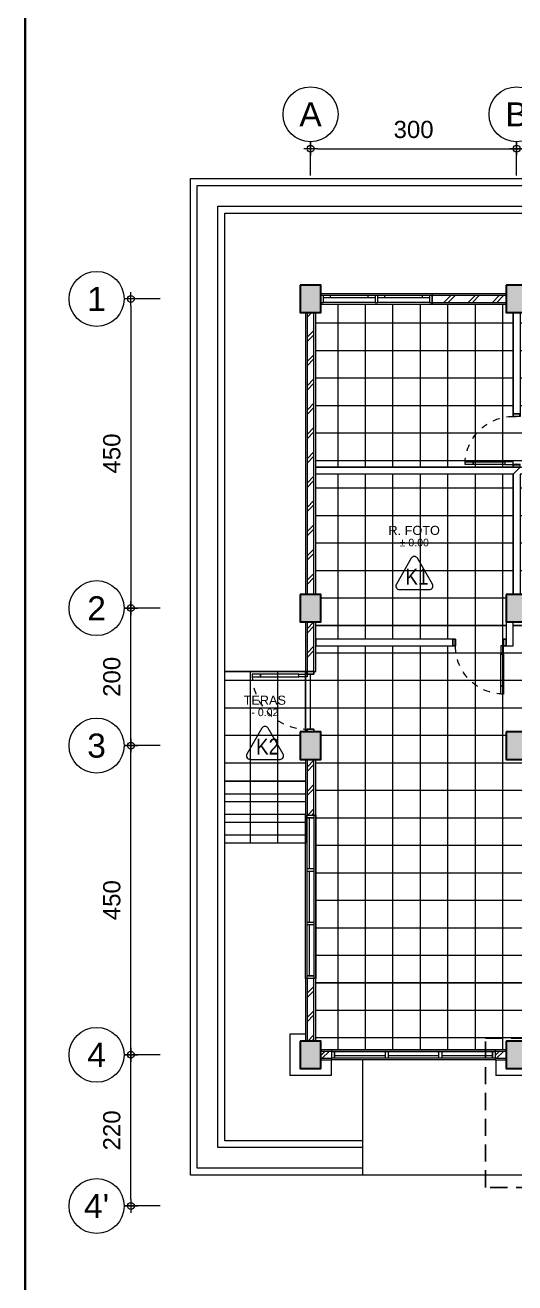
# Model space of a CAD drawing. Header units: millimetres. Extents: x -11 to 1625, y -267 to 180.
# Drawn here: x 996.21 to 1003.34, y 128.69 to 146.99 of the extents above; entities that cross this region are included whole.
import ezdxf
from ezdxf.enums import TextEntityAlignment as Align

# ---------------------------------------------------------------- set-up
doc = ezdxf.new("R2010")
doc.units = ezdxf.units.MM
doc.linetypes.add('DASHED2', pattern=[0.375, 0.25, -0.125])
doc.linetypes.add('HIDDEN', pattern=[0.375, 0.25, -0.125])
for name, color, linetype, lineweight in [('ars', 11, 'Continuous', 5), ('dinding', 5, 'Continuous', 15), ('GRS KOP', 1, 'Continuous', 35), ('keramik', 73, 'Continuous', 5), ('KOLOM', 1, 'Continuous', 30), ('kop', 7, 'Continuous', 20), ('kus', 63, 'Continuous', 15), ('lan', 7, 'Continuous', 15), ('not', 7, 'Continuous', 20), ('PARTISI', 190, 'Continuous', 9), ('sol kol', 8, 'Continuous', 0), ('TEXT KETERANGAN', 7, 'Continuous', 9), ('u', 6, 'Continuous', 20)]:
    doc.layers.add(name, color=color, linetype=linetype, lineweight=lineweight)
doc.styles.add('BARU', font='complex.shx')
doc.styles.add('ISO', font='arial.ttf', dxfattribs={"width": 0.85})
doc.styles.add('S', font='SIMPLEX', dxfattribs={"width": 1.1})
doc.styles.get("Standard").update_dxf_attribs({"font": 'ARIALUNI.TTF'})
doc.dimstyles.new('SK100', dxfattribs={"dimtxt": 0.25, "dimasz": 0.1, "dimexe": 0.1, "dimexo": 0, "dimgap": 0.15, "dimtad": 1, "dimdec": 0, "dimlfac": 100, "dimzin": 12, "dimdsep": 46, "dimtxsty": 'Standard', "dimblk": 'BULAT', "dimcen": 0.1, "dimclrd": 256, "dimclre": 256, "dimclrt": 256, "dimadec": 0, "dimazin": 3, "dimtfac": 1, "dimtdec": 0, "dimtofl": 0, "dimtmove": 0, "dimatfit": 3, "dimldrblk": 'BULAT', "dimfxl": 0, "dimtolj": 1, "dimtzin": 0, "dimlwd": -1, "dimlwe": -1, "dimarcsym": 0})
pattern_1 = [(45, (0.5, 3e-14), (-0.1767767, 0.1767767), []), (45, (0.5625, 3e-14), (-0.1767767, 0.1767767), [])]

# ---------------------------------------------------------------- blocks, each defined once
blk = doc.blocks.new('kop')
at = {"layer": 'GRS KOP'}
blk.add_lwpolyline([(1, 54), (83, 54), (83, 1), (1, 1)], close=True, dxfattribs=at)
at = {"layer": 'kop', "style": 'BARU', "flags": 4}
for p, height in [((73.8, 5.4), 0.35), ((80.303, 5.382), 0.25), ((73.8, 4.9), 0.35), ((80.303, 4.882), 0.25), ((73.8, 4.4), 0.35), ((80.303, 4.382), 0.25)]:
    blk.add_attdef('-', p, '', height=height, dxfattribs=at)
at = {"layer": 'kop', "flags": 4}
for tag, p in [('AR-00', (78.057, 2.648)), ('00', (81.238, 2.647))]:
    blk.add_attdef(tag, text='', height=0.35, dxfattribs=at).set_placement(p, align=Align.MIDDLE)
blk = doc.blocks.new('BULAT')
for p, q in [((-1, 0), (1, 0)), ((0, -1), (0, 1))]:
    blk.add_line(p, q)
blk.add_circle((0, 0), 0.5)
blk = doc.blocks.new('*D1102')
at = {"layer": 'Defpoints', "color": 0, "ltscale": 0.15}
for p in [(1003.37, 145.197), (1000.37, 144.808), (1003.37, 144.808)]:
    blk.add_point(p, dxfattribs=at)
at = {"layer": 'u', "ltscale": 0.15}
for p, q in [((1000.37, 144.808), (1000.37, 145.297)), ((1000.47, 145.197), (1003.27, 145.197)), ((1003.37, 144.808), (1003.37, 145.297))]:
    blk.add_line(p, q, dxfattribs=at)
at = {"layer": 'u', "ltscale": 0.15, "xscale": 0.1, "yscale": 0.1, "zscale": 0.1, "rotation": 180}
blk.add_blockref('BULAT', (1000.37, 145.197), dxfattribs=at)
at = {"layer": 'u', "ltscale": 0.15, "xscale": 0.1, "yscale": 0.1, "zscale": 0.1}
blk.add_blockref('BULAT', (1003.37, 145.197), dxfattribs=at)
at = {"layer": 'u', "ltscale": 0.15, "insert": (1001.87, 145.475), "char_height": 0.25, "attachment_point": 5}
blk.add_mtext('\\A1;300', dxfattribs=at)
blk = doc.blocks.new('*D1103')
at = {"layer": 'Defpoints', "color": 0, "ltscale": 0.15}
for p in [(997.754, 136.511), (998.179, 136.511), (998.179, 132.011)]:
    blk.add_point(p, dxfattribs=at)
at = {"layer": 'u', "ltscale": 0.15}
for p, q in [((998.179, 136.511), (997.654, 136.511)), ((997.754, 132.111), (997.754, 136.411)), ((998.179, 132.011), (997.654, 132.011))]:
    blk.add_line(p, q, dxfattribs=at)
at = {"layer": 'u', "ltscale": 0.15, "xscale": 0.1, "yscale": 0.1, "zscale": 0.1}
for p, rotation in [((997.754, 136.511), 90), ((997.754, 132.011), 270)]:
    blk.add_blockref('BULAT', p, dxfattribs=dict(at, rotation=rotation))
at = {"layer": 'u', "ltscale": 0.15, "insert": (997.477, 134.261), "char_height": 0.25, "attachment_point": 5, "rotation": 90}
blk.add_mtext('\\A1;450', dxfattribs=at)
blk = doc.blocks.new('*D1104')
at = {"layer": 'Defpoints', "color": 0, "ltscale": 0.15}
for p in [(997.754, 132.011), (998.179, 132.011), (998.179, 129.811)]:
    blk.add_point(p, dxfattribs=at)
at = {"layer": 'u', "ltscale": 0.15}
for p, q in [((998.179, 132.011), (997.654, 132.011)), ((997.754, 129.911), (997.754, 131.911)), ((998.179, 129.811), (997.654, 129.811))]:
    blk.add_line(p, q, dxfattribs=at)
at = {"layer": 'u', "ltscale": 0.15, "xscale": 0.1, "yscale": 0.1, "zscale": 0.1}
for p, rotation in [((997.754, 132.011), 90), ((997.754, 129.811), 270)]:
    blk.add_blockref('BULAT', p, dxfattribs=dict(at, rotation=rotation))
at = {"layer": 'u', "ltscale": 0.15, "insert": (997.477, 130.911), "char_height": 0.25, "attachment_point": 5, "rotation": 90}
blk.add_mtext('\\A1;220', dxfattribs=at)
blk = doc.blocks.new('*D1105')
at = {"layer": 'Defpoints', "color": 0, "ltscale": 0.15}
for p in [(997.754, 138.511), (998.179, 138.511), (998.179, 136.511)]:
    blk.add_point(p, dxfattribs=at)
at = {"layer": 'u', "ltscale": 0.15}
for p, q in [((998.179, 138.511), (997.654, 138.511)), ((997.754, 136.611), (997.754, 138.411)), ((998.179, 136.511), (997.654, 136.511))]:
    blk.add_line(p, q, dxfattribs=at)
at = {"layer": 'u', "ltscale": 0.15, "xscale": 0.1, "yscale": 0.1, "zscale": 0.1}
for p, rotation in [((997.754, 138.511), 90), ((997.754, 136.511), 270)]:
    blk.add_blockref('BULAT', p, dxfattribs=dict(at, rotation=rotation))
at = {"layer": 'u', "ltscale": 0.15, "insert": (997.477, 137.511), "char_height": 0.25, "attachment_point": 5, "rotation": 90}
blk.add_mtext('\\A1;200', dxfattribs=at)
blk = doc.blocks.new('*D1106')
at = {"layer": 'Defpoints', "color": 0, "ltscale": 0.15}
for p in [(998.179, 143.011), (997.754, 138.511), (998.179, 138.511)]:
    blk.add_point(p, dxfattribs=at)
at = {"layer": 'u', "ltscale": 0.15}
for p, q in [((998.179, 143.011), (997.654, 143.011)), ((997.754, 142.911), (997.754, 138.611)), ((998.179, 138.511), (997.654, 138.511))]:
    blk.add_line(p, q, dxfattribs=at)
at = {"layer": 'u', "ltscale": 0.15, "xscale": 0.1, "yscale": 0.1, "zscale": 0.1}
for p, rotation in [((997.754, 143.011), 90), ((997.754, 138.511), 270)]:
    blk.add_blockref('BULAT', p, dxfattribs=dict(at, rotation=rotation))
at = {"layer": 'u', "ltscale": 0.15, "insert": (997.477, 140.761), "char_height": 0.25, "attachment_point": 5, "rotation": 90}
blk.add_mtext('\\A1;450', dxfattribs=at)
blk = doc.blocks.new('NAV')
blk.add_circle((0, -0.4), 0.4)
at = {"style": 'S', "width": 0.75, "flags": 4}
blk.add_attdef('AV', text='', height=0.3, dxfattribs=at).set_placement((0, -0.4), align=Align.MIDDLE)
blk = doc.blocks.new('*D1107')
at = {"layer": 'Defpoints', "color": 0, "ltscale": 0.15}
for p in [(1006.37, 145.197), (1003.37, 144.808), (1006.37, 144.808)]:
    blk.add_point(p, dxfattribs=at)
at = {"layer": 'u', "ltscale": 0.15}
for p, q in [((1003.37, 144.808), (1003.37, 145.297)), ((1003.47, 145.197), (1006.27, 145.197)), ((1006.37, 144.808), (1006.37, 145.297))]:
    blk.add_line(p, q, dxfattribs=at)
at = {"layer": 'u', "ltscale": 0.15, "xscale": 0.1, "yscale": 0.1, "zscale": 0.1, "rotation": 180}
blk.add_blockref('BULAT', (1003.37, 145.197), dxfattribs=at)
at = {"layer": 'u', "ltscale": 0.15, "xscale": 0.1, "yscale": 0.1, "zscale": 0.1}
blk.add_blockref('BULAT', (1006.37, 145.197), dxfattribs=at)
at = {"layer": 'u', "ltscale": 0.15, "insert": (1004.87, 145.475), "char_height": 0.25, "attachment_point": 5}
blk.add_mtext('\\A1;300', dxfattribs=at)
blk = doc.blocks.new('K1')
at = {"layer": 'KOLOM'}
blk.add_lwpolyline([(0.2, 0.15), (-0.2, 0.15), (-0.2, -0.15), (0.2, -0.15), (0.2, 0.15)], dxfattribs=at)
blk = doc.blocks.new('P 80')
at = {"linetype": 'HIDDEN', "ltscale": 0.3}
blk.add_lwpolyline([(-0.84, 0.1, -0.414214), (-0.04, 0.9, -1.303225)], format="xyb", dxfattribs=at)
for points in [[(-0.04, 0.9), (-0.08, 0.9), (-0.08, 0.78), (-0.04, 0.78)], [(-0.04, 0.78), (-0.08, 0.78), (-0.08, 0.22), (-0.04, 0.22)], [(-0.04, 0.1), (-0.08, 0.1), (-0.08, 0.22), (-0.04, 0.22)], [(-0.835, 0.06), (-0.84, 0.06), (-0.84, 0.061), (-0.84, 0.1), (-0.88, 0.1), (-0.88, 0), (-0.84, 0), (-0.84, 0.056), (-0.835, 0.058)], [(-0.842, 0.002), (-0.878, 0.002), (-0.878, 0.098), (-0.842, 0.098)], [(-0.045, 0.06), (-0.04, 0.06), (-0.04, 0.061), (-0.04, 0.1), (0, 0.1), (0, 0), (-0.04, 0), (-0.04, 0.056), (-0.045, 0.058)], [(-0.038, 0.002), (-0.002, 0.002), (-0.002, 0.098), (-0.038, 0.098)]]:
    blk.add_lwpolyline(points, close=True)
blk = doc.blocks.new('P 70')
at = {"linetype": 'HIDDEN', "ltscale": 0.3}
blk.add_lwpolyline([(-0.74, 0.1, -0.414214), (-0.04, 0.8, -1.303225)], format="xyb", dxfattribs=at)
for points in [[(-0.04, 0.8), (-0.08, 0.8), (-0.08, 0.68), (-0.04, 0.68)], [(-0.04, 0.68), (-0.08, 0.68), (-0.08, 0.22), (-0.04, 0.22)], [(-0.04, 0.1), (-0.08, 0.1), (-0.08, 0.22), (-0.04, 0.22)], [(-0.735, 0.06), (-0.74, 0.06), (-0.74, 0.061), (-0.74, 0.1), (-0.78, 0.1), (-0.78, 0), (-0.74, 0), (-0.74, 0.056), (-0.735, 0.058)], [(-0.742, 0.002), (-0.778, 0.002), (-0.778, 0.098), (-0.742, 0.098)], [(-0.045, 0.06), (-0.04, 0.06), (-0.04, 0.061), (-0.04, 0.1), (0, 0.1), (0, 0), (-0.04, 0), (-0.04, 0.056), (-0.045, 0.058)], [(-0.038, 0.002), (-0.002, 0.002), (-0.002, 0.098), (-0.038, 0.098)]]:
    blk.add_lwpolyline(points, close=True)
blk = doc.blocks.new('D1')
at = {"layer": 'ars'}
h = blk.add_hatch(dxfattribs=at)
h.set_pattern_fill('TEMBOK', color=256, scale=0.25)
h.set_pattern_definition([(45, (1.63, 5e-13), (-0.1767767, 0.1767767), []), (45, (1.6925, 5e-13), (-0.1767767, 0.1767767), [])])
h.paths.add_polyline_path([(-9.23, 14.3), (-8.15, 14.3), (-8.15, 14.2), (-9.23, 14.2)])
h = blk.add_hatch(dxfattribs=at)
h.set_pattern_fill('TEMBOK', color=256, scale=0.25)
h.set_pattern_definition(pattern_1)
h.paths.add_polyline_path([(-10.95, 9.95), (-10.95, 14.05), (-11.05, 14.05), (-11.05, 9.95)])
h = blk.add_hatch(dxfattribs=at)
h.set_pattern_fill('TEMBOK', color=256, scale=0.25)
h.set_pattern_definition(pattern_1)
h.paths.add_polyline_path([(-10.95, 8.83), (-10.95, 9.55), (-11.05, 9.55), (-11.05, 8.83)])
h = blk.add_hatch(dxfattribs=at)
h.set_pattern_fill('TEMBOK', color=256, scale=0.25)
h.set_pattern_definition([(45, (0.5, 3.645), (-0.1767767, 0.1767767), []), (45, (0.5625, 3.645), (-0.1767767, 0.1767767), [])])
h.paths.add_polyline_path([(-10.95, 6.74), (-10.95, 7.55), (-11.05, 7.55), (-11.05, 6.74)])
h = blk.add_hatch(dxfattribs=at)
h.set_pattern_fill('TEMBOK', color=256, scale=0.25)
h.set_pattern_definition(pattern_1)
h.paths.add_polyline_path([(-10.95, 3.45), (-10.95, 4.36), (-11.05, 4.36), (-11.05, 3.45)])
h = blk.add_hatch(dxfattribs=at)
h.set_pattern_fill('TEMBOK', color=256, scale=0.25)
h.set_pattern_definition([(45, (-15.10794, 1.675), (-0.176777, 0.176777), []), (45, (-15.04544, 1.675), (-0.176777, 0.176777), [])])
h.paths.add_polyline_path([(-10.69, 3.3), (-10.85, 3.3), (-10.85, 3.2), (-10.69, 3.2)])
h = blk.add_hatch(dxfattribs=at)
h.set_pattern_fill('TEMBOK', color=256, scale=0.25)
h.set_pattern_definition([(45, (-12.56794, 1.675), (-0.176777, 0.176777), []), (45, (-12.50544, 1.675), (-0.176777, 0.176777), [])])
h.paths.add_polyline_path([(-8.15, 3.3), (-8.31, 3.3), (-8.31, 3.2), (-8.15, 3.2)])
at = {"layer": 'sol kol'}
for points in [[(-11.15, 14.45), (-11.15, 14.05), (-10.85, 14.05), (-10.85, 14.45)], [(-8.15, 14.45), (-8.15, 14.05), (-7.85, 14.05), (-7.85, 14.45)], [(-11.15, 9.95), (-11.15, 9.55), (-10.85, 9.55), (-10.85, 9.95)], [(-8.15, 9.95), (-8.15, 9.55), (-7.85, 9.55), (-7.85, 9.95)], [(-11.15, 7.95), (-11.15, 7.55), (-10.85, 7.55), (-10.85, 7.95)], [(-8.15, 7.95), (-8.15, 7.55), (-7.85, 7.55), (-7.85, 7.95)], [(-11.15, 3.45), (-11.15, 3.05), (-10.85, 3.05), (-10.85, 3.45)], [(-8.15, 3.45), (-8.15, 3.05), (-7.85, 3.05), (-7.85, 3.45)]]:
    blk.add_hatch(color=256, dxfattribs=at).paths.add_polyline_path(points)
for p, q in [((-12.75, 1.5), (-12.75, 16)), ((-12.75, 16), (13.75, 16)), ((-12.65, 1.6), (-12.65, 15.9)), ((-12.65, 15.9), (6.15, 15.9)), ((-12.35, 1.9), (-12.35, 15.6)), ((-12.35, 15.6), (6.15, 15.6)), ((-12.25, 2), (-12.25, 15.5)), ((-12.25, 15.5), (6.15, 15.5)), ((-10.245, 1.9), (-12.35, 1.9)), ((-10.245, 2), (-12.25, 2)), ((-3.75, 1.5), (-12.75, 1.5)), ((-10.245, 1.6), (-12.65, 1.6))]:
    blk.add_line(p, q)
at = {"layer": 'ars'}
for points in [[(-8.15, 14.3), (-9.23, 14.3), (-9.23, 14.2), (-8.15, 14.2)], [(-10.95, 9.95), (-10.95, 14.05), (-11.05, 14.05), (-11.05, 9.95)], [(-10.95, 8.83), (-10.95, 9.55), (-11.05, 9.55), (-11.05, 8.83)], [(-10.95, 6.74), (-10.95, 7.55), (-11.05, 7.55), (-11.05, 6.74)], [(-10.95, 3.45), (-10.95, 4.36), (-11.05, 4.36), (-11.05, 3.45)], [(-10.69, 3.3), (-10.85, 3.3), (-10.85, 3.2), (-10.69, 3.2)], [(-8.15, 3.3), (-8.31, 3.3), (-8.31, 3.2), (-8.15, 3.2)]]:
    blk.add_lwpolyline(points, close=True, dxfattribs=at)
at = {"layer": 'Defpoints'}
blk.add_lwpolyline([(-8.05, 11.702), (-7.95, 11.8)], dxfattribs=at)
at = {"layer": 'dinding'}
for points in [[(-8.15, 14.325), (-9.23, 14.325), (-9.23, 14.175), (-8.15, 14.175)], [(-10.925, 9.95), (-10.925, 14.05), (-11.075, 14.05), (-11.075, 9.95)], [(-10.925, 8.83), (-10.925, 9.55), (-11.075, 9.55), (-11.075, 8.83)], [(-10.925, 6.74), (-10.925, 7.55), (-11.075, 7.55), (-11.075, 6.74)], [(-10.925, 3.45), (-10.925, 4.36), (-11.075, 4.36), (-11.075, 3.45)], [(-10.69, 3.325), (-10.85, 3.325), (-10.85, 3.175), (-10.69, 3.175)], [(-8.15, 3.325), (-8.31, 3.325), (-8.31, 3.175), (-8.15, 3.175)]]:
    blk.add_lwpolyline(points, close=True, dxfattribs=at)
at = {"layer": 'kus'}
for p, q in [((-10.06, 14.3), (-10.81, 14.3)), ((-10.71, 14.265), (-10.71, 14.3)), ((-10.16, 14.265), (-10.16, 14.3)), ((-9.27, 14.3), (-10.02, 14.3)), ((-9.92, 14.265), (-9.92, 14.3)), ((-9.37, 14.265), (-9.37, 14.3)), ((-10.06, 14.265), (-10.81, 14.265)), ((-10.06, 14.2), (-10.81, 14.2)), ((-9.27, 14.265), (-10.02, 14.265)), ((-9.27, 14.2), (-10.02, 14.2)), ((-11.015, 5.96), (-11.015, 6.7)), ((-11.015, 5.18), (-11.015, 5.92)), ((-11.015, 4.4), (-11.015, 5.14)), ((-9.91, 3.235), (-10.65, 3.235)), ((-9.13, 3.235), (-9.87, 3.235)), ((-8.35, 3.235), (-9.09, 3.235))]:
    blk.add_line(p, q, dxfattribs=at)
for points in [[(-10.81, 14.3), (-10.85, 14.3), (-10.85, 14.2), (-10.81, 14.2)], [(-10.02, 14.3), (-10.06, 14.3), (-10.06, 14.2), (-10.02, 14.2)], [(-9.23, 14.3), (-9.27, 14.3), (-9.27, 14.2), (-9.23, 14.2)], [(-11.05, 6.7), (-11.05, 6.74), (-10.95, 6.74), (-10.95, 6.7)], [(-10.95, 6.7), (-10.95, 4.4), (-11.05, 4.4), (-11.05, 6.7)], [(-11.05, 5.92), (-11.05, 5.96), (-10.95, 5.96), (-10.95, 5.92)], [(-11.05, 5.14), (-11.05, 5.18), (-10.95, 5.18), (-10.95, 5.14)], [(-11.05, 4.36), (-11.05, 4.4), (-10.95, 4.4), (-10.95, 4.36)], [(-10.65, 3.2), (-10.69, 3.2), (-10.69, 3.3), (-10.65, 3.3)], [(-10.65, 3.3), (-8.35, 3.3), (-8.35, 3.2), (-10.65, 3.2)], [(-9.87, 3.2), (-9.91, 3.2), (-9.91, 3.3), (-9.87, 3.3)], [(-9.09, 3.2), (-9.13, 3.2), (-9.13, 3.3), (-9.09, 3.3)], [(-8.31, 3.2), (-8.35, 3.2), (-8.35, 3.3), (-8.31, 3.3)]]:
    blk.add_lwpolyline(points, close=True, dxfattribs=at)
at = {"layer": 'lan'}
for p, q in [((-11.05, 8.83), (-12.25, 8.83)), ((-11.075, 7.23), (-12.25, 7.23)), ((-11.075, 6.93), (-12.25, 6.93)), ((-11.075, 6.63), (-12.25, 6.63)), ((-11.075, 6.33), (-12.25, 6.33)), ((-11.3, 3.55), (-11.3, 2.95)), ((-11.075, 3.55), (-11.3, 3.55)), ((-10.7, 3.175), (-10.7, 2.95)), ((-10.245, 3.175), (-10.245, 1.5)), ((-8.3, 3.175), (-8.3, 2.95)), ((-10.7, 2.95), (-11.3, 2.95)), ((-7.7, 2.95), (-8.3, 2.95))]:
    blk.add_line(p, q, dxfattribs=at)
for points in [[(-9.23, 14.325), (-10.85, 14.325), (-10.85, 14.175), (-9.23, 14.175)], [(-10.925, 6.74), (-10.925, 4.36), (-11.075, 4.36), (-11.075, 6.74)], [(-10.69, 3.325), (-8.31, 3.325), (-8.31, 3.175), (-10.69, 3.175)]]:
    blk.add_lwpolyline(points, close=True, dxfattribs=at)
at = {"layer": 'PARTISI'}
for points in [[(-8.05, 12.58), (-8.05, 14.05), (-7.95, 14.05), (-7.95, 12.58)], [(-8.15, 9.55), (-8.15, 9.2), (-8.05, 9.2), (-8.05, 9.55), (-8.15, 9.55)]]:
    blk.add_lwpolyline(points, dxfattribs=at)
for points in [[(-8.05, 9.95), (-8.05, 11.702), (-10.925, 11.702), (-10.925, 11.8), (-7.95, 11.8), (-4.28, 11.8), (-4.28, 11.7), (-7.95, 11.7), (-7.95, 9.95)], [(-10.925, 9.2), (-8.93, 9.2), (-8.93, 9.3), (-10.925, 9.3)]]:
    blk.add_lwpolyline(points, close=True, dxfattribs=at)
at = {"layer": 'KOLOM', "rotation": 90}
for p in [(-11, 14.25), (-8, 14.25), (-11, 9.75), (-8, 9.75), (-11, 7.75), (-8, 7.75), (-11, 3.25), (-8, 3.25)]:
    blk.add_blockref('K1', p, dxfattribs=at)
at = {"layer": 'kus', "xscale": -1}
for p, rotation in [((-7.95, 11.8), 90), ((-8.15, 9.3), 180)]:
    blk.add_blockref('P 70', p, dxfattribs=dict(at, rotation=rotation))
at = {"layer": 'kus', "rotation": 89.9999999869692}
blk.add_blockref('P 80', (-10.95, 8.83), dxfattribs=at)
blk = doc.blocks.new('NOTASI RUANG')
at = {"layer": 'not'}
for height, p in [(0.26, (-0.011, 0.3)), (0.175, (-0.009, -0.017))]:
    blk.add_attdef('RUANG', text='', height=height, dxfattribs=at).set_placement(p, align=Align.MIDDLE_CENTER)
blk = doc.blocks.new('KR1')
at = {"layer": 'TEXT KETERANGAN', "color": 2}
blk.add_lwpolyline([(-0.087, 0.873), (-0.504, 0.15, 0.57735), (-0.418, 0), (0.418, 0, 0.57735), (0.504, 0.15), (0.087, 0.873, 0.57735)], format="xyb", close=True, dxfattribs=at)
at = {"layer": 'TEXT KETERANGAN', "color": 6, "style": 'ISO', "width": 0.85}
blk.add_text('K1', height=0.444, dxfattribs=at).set_placement((-0.252, 0.137))
blk = doc.blocks.new('KR2')
at = {"layer": 'TEXT KETERANGAN', "color": 2}
blk.add_lwpolyline([(-0.087, 0.873), (-0.504, 0.15, 0.57735), (-0.418, 0), (0.418, 0, 0.57735), (0.504, 0.15), (0.087, 0.873, 0.57735)], format="xyb", close=True, dxfattribs=at)
at = {"layer": 'TEXT KETERANGAN', "color": 6, "style": 'ISO', "width": 0.85}
blk.add_text('K2', height=0.444, dxfattribs=at).set_placement((-0.252, 0.137))

msp = doc.modelspace()

# ---------------------------------------------------------------- hatches: boundary and pattern name
at = {"layer": 'keramik'}
h = msp.add_hatch(dxfattribs=at)
h.set_pattern_fill('_USER', color=256, scale=0.4, style=0, double=1, pattern_type=0)
h.set_pattern_definition([(0, (1011.56956, 133.06067), (0, 0.4), []), (90, (1011.56956, 133.06067), (-0.4, 2e-17), [])])
h.paths.add_polyline_path([(1000.519557, 132.210667), (1000.444557, 132.210667), (1000.444557, 136.310667), (1000.519557, 136.310667), (1000.519557, 136.710667), (1000.419557, 136.710667), (1000.419557, 136.750667), (1000.363063, 136.750667), (1000.3613042, 136.7555553), (1000.359557, 136.7555553), (1000.359557, 136.750667), (1000.319557, 136.750667), (1000.319557, 136.710667), (1000.294557, 136.710667), (1000.294557, 137.590667), (1000.319557, 137.590667), (1000.319557, 137.550667), (1000.359555, 137.550667), (1000.359557, 137.5457787), (1000.3613042, 137.5457787), (1000.363063, 137.550667), (1000.419557, 137.550667), (1000.419557, 137.590667), (1000.444557, 137.590667), (1000.444557, 137.960667), (1002.479557, 137.960667), (1002.479557, 138.000667), (1002.4844453, 138.000667), (1002.4844453, 138.0024143), (1002.479557, 138.004173), (1002.479557, 138.060667), (1000.444557, 138.060667), (1000.444557, 138.310667), (1000.519557, 138.310667), (1000.519557, 138.710667), (1000.444557, 138.710667), (1000.444557, 140.4631202), (1003.319557, 140.4631202), (1003.319557, 138.710667), (1003.219557, 138.710667), (1003.219557, 138.060667), (1003.179557, 138.060667), (1003.179557, 138.004173), (1003.1746687, 138.0024143), (1003.1746687, 138.000667), (1003.179557, 138.000667), (1003.179557, 137.960667), (1003.319557, 137.960667), (1003.319557, 138.310667), (1003.519557, 138.310667), (1003.519557, 138.710667), (1003.419557, 138.710667), (1003.419557, 140.460667), (1007.129557, 140.460667), (1007.129557, 140.500667), (1007.1344453, 140.500667), (1007.1344453, 140.5024143), (1007.129557, 140.504173), (1007.129557, 140.560667), (1003.419557, 140.560667), (1003.419557, 140.600667), (1003.363063, 140.600667), (1003.3613042, 140.6055553), (1003.359557, 140.6055553), (1003.359557, 140.600667), (1003.319557, 140.600667), (1003.319557, 140.560667), (1000.444557, 140.560667), (1000.444557, 142.810667), (1000.519557, 142.810667), (1000.519557, 142.935667), (1003.219557, 142.935667), (1003.219557, 142.810667), (1003.319557, 142.810667), (1003.319557, 141.300667), (1003.359557, 141.300667), (1003.359557, 141.2957787), (1003.3613042, 141.2957787), (1003.363063, 141.300667), (1003.419557, 141.300667), (1003.419557, 142.810667), (1003.519557, 142.810667), (1003.519557, 142.935667), (1006.219557, 142.935667), (1006.219557, 142.810667), (1006.519557, 142.810667), (1006.519557, 142.935667), (1009.219557, 142.935667), (1009.219557, 142.810667), (1009.294557, 142.810667), (1009.294557, 140.585667), (1009.294557, 140.560667), (1009.254557, 140.560667), (1009.254557, 140.504173), (1009.2496687, 140.5024143), (1009.2496687, 140.500667), (1009.254557, 140.500667), (1009.254557, 140.460667), (1009.294557, 140.460667), (1009.294557, 138.710667), (1009.219557, 138.710667), (1009.219557, 138.310667), (1009.319557, 138.310667), (1009.319557, 136.710667), (1009.219557, 136.710667), (1009.219557, 136.310667), (1009.319557, 136.310667), (1009.319557, 135.410667), (1009.419557, 135.410667), (1009.419557, 136.310667), (1009.519557, 136.310667), (1009.519557, 136.710667), (1009.419557, 136.710667), (1009.419557, 138.310667), (1009.519557, 138.310667), (1009.519557, 138.110667), (1011.294557, 138.110667), (1011.294557, 138.435667), (1013.219557, 138.435667), (1013.219557, 138.310667), (1013.519557, 138.310667), (1013.519557, 138.710667), (1013.444557, 138.710667), (1013.444557, 139.730667), (1014.243491, 139.730667), (1014.2899807, 139.6841773), (1014.3076584, 139.7018549), (1014.3359426, 139.6735707), (1014.3758899, 139.7135179), (1014.3805901, 139.711305), (1014.3818256, 139.7125405), (1014.378369, 139.7159971), (1014.4066533, 139.7442814), (1014.378369, 139.7725656), (1014.3960467, 139.7902433), (1014.94759, 139.2387), (1014.9299123, 139.2210223), (1014.901628, 139.2493066), (1014.8733438, 139.2210223), (1014.8698872, 139.2244789), (1014.8686517, 139.2232434), (1014.8708646, 139.2185432), (1014.8309174, 139.1785959), (1014.8592016, 139.1503117), (1014.841524, 139.132634), (1014.894557, 139.079601), (1014.894557, 138.435667), (1016.044557, 138.435667), (1016.044557, 139.035667), (1016.514557, 139.035667), (1016.514557, 139.060667), (1016.554557, 139.060667), (1016.554557, 139.1171609), (1016.5594453, 139.1189197), (1016.5594453, 139.120667), (1016.554557, 139.120667), (1016.554557, 139.160667), (1016.514557, 139.160667), (1016.514557, 139.185667), (1017.294557, 139.185667), (1017.294557, 139.160667), (1017.254557, 139.160667), (1017.254557, 139.120667), (1017.2496687, 139.120667), (1017.2496687, 139.1189197), (1017.254557, 139.1171609), (1017.254557, 139.060667), (1017.294557, 139.060667), (1017.294557, 138.710667), (1017.219557, 138.710667), (1017.219557, 138.310667), (1017.519557, 138.310667), (1017.519557, 138.435667), (1020.219557, 138.435667), (1020.219557, 138.310667), (1020.519557, 138.310667), (1020.519557, 138.435667), (1023.219557, 138.435667), (1023.219557, 138.310667), (1023.294557, 138.310667), (1023.294557, 137.950667), (1023.319557, 137.950667), (1023.319557, 137.910667), (1023.3760509, 137.910667), (1023.3778097, 137.9057787), (1023.379557, 137.9057787), (1023.379557, 137.910667), (1023.419557, 137.910667), (1023.419557, 137.950667), (1023.444557, 137.950667), (1023.444557, 137.070667), (1023.419557, 137.070667), (1023.419557, 137.110667), (1023.379557, 137.110667), (1023.379557, 137.1155553), (1023.3778097, 137.1155553), (1023.3760509, 137.110667), (1023.319557, 137.110667), (1023.319557, 137.070667), (1023.294557, 137.070667), (1023.294557, 136.710667), (1023.219557, 136.710667), (1023.219557, 136.560667), (1020.519557, 136.560667), (1020.519557, 136.710667), (1020.219557, 136.710667), (1020.219557, 136.560667), (1018.259557, 136.560667), (1018.259557, 136.504173), (1018.2546687, 136.5024143), (1018.2546687, 136.500667), (1018.259557, 136.500667), (1018.259557, 136.460667), (1020.219557, 136.460667), (1020.219557, 136.310667), (1020.519557, 136.310667), (1020.519557, 136.460667), (1023.219557, 136.460667), (1023.219557, 136.310667), (1023.294557, 136.310667), (1023.294557, 132.210667), (1023.219557, 132.210667), (1023.219557, 132.085667), (1020.519557, 132.085667), (1020.519557, 132.210667), (1020.219557, 132.210667), (1020.219557, 132.085667), (1017.519557, 132.085667), (1017.519557, 132.210667), (1017.419557, 132.210667), (1017.419557, 136.310667), (1017.519557, 136.310667), (1017.519557, 136.460667), (1017.559557, 136.460667), (1017.559557, 136.500667), (1017.5644453, 136.500667), (1017.5644453, 136.5024143), (1017.559557, 136.504173), (1017.559557, 136.560667), (1017.519557, 136.560667), (1017.519557, 136.710667), (1017.219557, 136.710667), (1017.219557, 136.560667), (1015.259557, 136.560667), (1015.259557, 136.504173), (1015.2546687, 136.5024143), (1015.2546687, 136.500667), (1015.259557, 136.500667), (1015.259557, 136.460667), (1017.219557, 136.460667), (1017.219557, 136.310667), (1017.319557, 136.310667), (1017.319557, 134.310667), (1014.419557, 134.310667), (1014.419557, 136.460667), (1014.559557, 136.460667), (1014.559557, 136.500667), (1014.5644453, 136.500667), (1014.5644453, 136.5024143), (1014.559557, 136.504173), (1014.559557, 136.560667), (1013.519557, 136.560667), (1013.519557, 136.710667), (1013.219557, 136.710667), (1013.219557, 136.310667), (1013.519557, 136.310667), (1013.519557, 136.460667), (1014.319557, 136.460667), (1014.319557, 133.185667), (1014.184557, 133.185667), (1014.184557, 133.129173), (1014.1796687, 133.1274143), (1014.1796687, 133.125667), (1014.184557, 133.125667), (1014.184557, 133.085667), (1014.419557, 133.085667), (1014.419557, 134.210667), (1017.319557, 134.210667), (1017.319557, 132.210667), (1017.219557, 132.210667), (1017.219557, 132.085667), (1013.519557, 132.085667), (1013.519557, 132.210667), (1013.444557, 132.210667), (1013.444557, 133.085667), (1013.484557, 133.085667), (1013.484557, 133.125667), (1013.4894453, 133.125667), (1013.4894453, 133.1274143), (1013.484557, 133.129173), (1013.484557, 133.185667), (1013.444557, 133.185667), (1013.444557, 133.210667), (1013.294557, 133.210667), (1013.294557, 133.185667), (1012.169557, 133.185667), (1012.169557, 133.085667), (1013.294557, 133.085667), (1013.294557, 133.060667), (1009.444557, 133.060667), (1009.444557, 133.085667), (1010.569557, 133.085667), (1010.569557, 133.185667), (1009.444557, 133.185667), (1009.444557, 133.210667), (1009.419557, 133.210667), (1009.419557, 134.110667), (1009.319557, 134.110667), (1009.319557, 133.210667), (1009.294557, 133.210667), (1009.294557, 132.210667), (1009.219557, 132.210667), (1009.219557, 132.085667), (1006.519557, 132.085667), (1006.519557, 132.210667), (1006.219557, 132.210667), (1006.219557, 132.085667), (1003.519557, 132.085667), (1003.519557, 132.210667), (1003.219557, 132.210667), (1003.219557, 132.085667), (1000.519557, 132.085667)])
h.paths.add_polyline_path([(1003.219557, 136.710667), (1003.519557, 136.710667), (1003.519557, 136.310667), (1003.219557, 136.310667)], flags=16)
h = msp.add_hatch(dxfattribs=at)
h.set_pattern_fill('_USER', color=256, scale=0.4, style=0, double=1, pattern_type=0)
h.set_pattern_definition([(0, (1000.29456, 137.06067), (0, 0.4), []), (90, (1000.29456, 137.06067), (-0.4, 2e-17), [])])
h.paths.add_polyline_path([(999.119557, 135.990667), (999.119557, 137.590667), (1000.294557, 137.590667), (1000.294557, 136.710667), (1000.219557, 136.710667), (1000.219557, 136.310667), (1000.294557, 136.310667), (1000.294557, 135.990667)])
h = msp.add_hatch(dxfattribs=at)
h.set_pattern_fill('_USER', color=2, scale=0.4, angle=90, style=0, pattern_type=0)
h.set_pattern_definition([(90, (999.89456, 135.99067), (-0.4, 2e-17), [])])
h.paths.add_polyline_path([(999.119557, 135.990667), (1000.294557, 135.990667), (1000.294557, 135.090667), (999.119557, 135.090667)])
h = msp.add_hatch(dxfattribs=at)
h.set_pattern_fill('_USER', color=2, scale=0.3, style=0, pattern_type=0)
h.set_pattern_definition([(0, (1011.29456, 138.21067), (0, 0.3), [])])
h.paths.add_polyline_path([(999.119557, 135.990667), (1000.294557, 135.990667), (1000.294557, 135.090667), (999.119557, 135.090667)])

# ---------------------------------------------------------------- linework, layer by layer
at = {"linetype": 'DASHED2'}
msp.add_lwpolyline([(1002.9159628, 132.2535493), (1009.6122708, 132.2535493), (1009.6122708, 130.0817014), (1002.9159628, 130.0817014)], close=True, dxfattribs=at)
at = {"layer": 'keramik'}
for p, q in [((1000.769557, 140.560667), (1000.769557, 142.935667)), ((1001.169557, 140.560667), (1001.169557, 142.935667)), ((1001.569557, 140.560667), (1001.569557, 142.935667)), ((1001.969557, 140.560667), (1001.969557, 142.935667)), ((1002.369557, 140.560667), (1002.369557, 142.935667)), ((1002.769557, 140.560667), (1002.769557, 142.935667)), ((1003.169557, 140.560667), (1003.169557, 142.935667)), ((1000.444557, 142.660667), (1003.319557, 142.660667)), ((1000.444557, 142.260667), (1003.319557, 142.260667)), ((1000.444557, 141.860667), (1003.319557, 141.860667)), ((1000.444557, 141.460667), (1003.319557, 141.460667)), ((1000.444557, 141.060667), (1009.294557, 141.060667)), ((1000.444557, 140.660667), (1009.294557, 140.660667)), ((1000.769557, 138.060667), (1000.769557, 140.4631202)), ((1001.169557, 138.060667), (1001.169557, 140.4631202)), ((1001.569557, 138.060667), (1001.569557, 140.4631202)), ((1001.969557, 138.060667), (1001.969557, 140.4631202)), ((1002.369557, 138.060667), (1002.369557, 140.4631202)), ((1002.769557, 132.085667), (1002.769557, 140.4631202)), ((1003.169557, 132.085667), (1003.169557, 140.4631202)), ((1000.444557, 140.260667), (1003.319557, 140.260667)), ((1000.444557, 139.860667), (1003.319557, 139.860667)), ((1000.444557, 139.460667), (1003.319557, 139.460667)), ((1000.444557, 139.060667), (1003.319557, 139.060667)), ((1000.519557, 138.660667), (1003.219557, 138.660667)), ((1000.444557, 138.260667), (1003.219557, 138.260667)), ((1003.319557, 138.260667), (1009.319557, 138.260667)), ((1000.444557, 137.860667), (1009.319557, 137.860667)), ((1000.769557, 132.085667), (1000.769557, 137.960667)), ((1001.169557, 132.085667), (1001.169557, 137.960667)), ((1001.569557, 132.085667), (1001.569557, 137.960667)), ((1001.969557, 132.085667), (1001.969557, 137.960667)), ((1002.369557, 132.085667), (1002.369557, 137.960667)), ((1000.294557, 137.460667), (1009.319557, 137.460667)), ((1000.369557, 136.750667), (1000.369557, 137.550667)), ((1000.294557, 137.060667), (1009.319557, 137.060667)), ((1000.519557, 136.660667), (1003.219557, 136.660667)), ((1000.444557, 136.260667), (1009.319557, 136.260667)), ((1000.444557, 135.860667), (1009.319557, 135.860667)), ((1000.444557, 135.460667), (1009.319557, 135.460667)), ((1000.444557, 135.060667), (1014.319557, 135.060667)), ((1000.444557, 134.660667), (1014.319557, 134.660667)), ((1000.444557, 134.260667), (1014.319557, 134.260667)), ((1000.444557, 133.860667), (1009.319557, 133.860667)), ((1000.444557, 133.460667), (1009.319557, 133.460667)), ((1000.444557, 133.060667), (1009.294557, 133.060667)), ((1000.444557, 132.660667), (1009.294557, 132.660667)), ((1000.444557, 132.260667), (1009.294557, 132.260667))]:
    msp.add_line(p, q, dxfattribs=at)
for points in [[(1003.359557, 140.600667), (1003.319557, 140.600667), (1003.319557, 140.560667), (1000.444557, 140.560667), (1000.444557, 142.810667), (1000.519557, 142.810667), (1000.519557, 142.935667), (1003.219557, 142.935667), (1003.219557, 142.810667), (1003.319557, 142.810667), (1003.319557, 141.300667), (1003.359557, 141.300667)], [(1003.359557, 140.600667), (1003.319557, 140.600667), (1003.319557, 140.560667), (1000.444557, 140.560667), (1000.444557, 142.810667), (1000.519557, 142.810667), (1000.519557, 142.935667), (1003.219557, 142.935667), (1003.219557, 142.810667), (1003.319557, 142.810667), (1003.319557, 141.300667), (1003.359557, 141.300667)], [(1000.519557, 132.210667), (1000.444557, 132.210667), (1000.444557, 136.310667), (1000.519557, 136.310667), (1000.519557, 136.710667), (1000.419557, 136.710667), (1000.419557, 136.750667), (1000.363063, 136.750667), (1000.3613042, 136.7555553), (1000.359557, 136.7555553), (1000.359557, 136.750667), (1000.319557, 136.750667), (1000.319557, 136.710667), (1000.294557, 136.710667), (1000.294557, 137.590667), (1000.319557, 137.590667), (1000.319557, 137.550667), (1000.359555, 137.550667), (1000.359557, 137.5457787), (1000.3613042, 137.5457787), (1000.363063, 137.550667), (1000.419557, 137.550667), (1000.419557, 137.590667), (1000.444557, 137.590667), (1000.444557, 137.960667), (1002.479557, 137.960667), (1002.479557, 138.000667), (1002.4844453, 138.000667), (1002.4844453, 138.0024143), (1002.479557, 138.004173), (1002.479557, 138.060667), (1000.444557, 138.060667), (1000.444557, 138.310667), (1000.519557, 138.310667), (1000.519557, 138.710667), (1000.444557, 138.710667), (1000.444557, 140.4631202), (1003.319557, 140.4631202), (1003.319557, 138.710667), (1003.219557, 138.710667), (1003.219557, 138.060667), (1003.179557, 138.060667), (1003.179557, 138.004173), (1003.1746687, 138.0024143), (1003.1746687, 138.000667), (1003.179557, 138.000667), (1003.179557, 137.960667), (1003.319557, 137.960667), (1003.319557, 138.310667), (1003.519557, 138.310667)], [(1000.519557, 132.210667), (1000.444557, 132.210667), (1000.444557, 136.310667), (1000.519557, 136.310667), (1000.519557, 136.710667), (1000.419557, 136.710667), (1000.419557, 136.750667), (1000.363063, 136.750667), (1000.3613042, 136.7555553), (1000.359557, 136.7555553), (1000.359557, 136.750667), (1000.319557, 136.750667), (1000.319557, 136.710667), (1000.294557, 136.710667), (1000.294557, 137.590667), (1000.319557, 137.590667), (1000.319557, 137.550667), (1000.359555, 137.550667), (1000.359557, 137.5457787), (1000.3613042, 137.5457787), (1000.363063, 137.550667), (1000.419557, 137.550667), (1000.419557, 137.590667), (1000.444557, 137.590667), (1000.444557, 137.960667), (1002.479557, 137.960667), (1002.479557, 138.000667), (1002.4844453, 138.000667), (1002.4844453, 138.0024143), (1002.479557, 138.004173), (1002.479557, 138.060667), (1000.444557, 138.060667), (1000.444557, 138.310667), (1000.519557, 138.310667), (1000.519557, 138.710667), (1000.444557, 138.710667), (1000.444557, 140.4631202), (1003.319557, 140.4631202), (1003.319557, 138.710667), (1003.219557, 138.710667), (1003.219557, 138.060667), (1003.179557, 138.060667), (1003.179557, 138.004173), (1003.1746687, 138.0024143), (1003.1746687, 138.000667), (1003.179557, 138.000667), (1003.179557, 137.960667), (1003.319557, 137.960667), (1003.319557, 138.310667), (1003.519557, 138.310667)], [(999.119557, 135.990667), (999.119557, 137.590667), (1000.294557, 137.590667), (1000.294557, 136.710667), (1000.219557, 136.710667), (1000.219557, 136.310667), (1000.294557, 136.310667), (1000.294557, 135.990667), (999.119557, 135.990667)], [(1003.519557, 132.210667), (1003.219557, 132.210667), (1003.219557, 132.085667), (1000.519557, 132.085667), (1000.519557, 132.210667)], [(1003.519557, 132.210667), (1003.219557, 132.210667), (1003.219557, 132.085667), (1000.519557, 132.085667), (1000.519557, 132.210667)]]:
    msp.add_lwpolyline(points, dxfattribs=at)
at = {"layer": 'keramik', "color": 1}
msp.add_lwpolyline([(1003.219557, 136.710667), (1003.519557, 136.710667), (1003.519557, 136.310667), (1003.219557, 136.310667)], close=True, dxfattribs=at)
at = {"layer": 'keramik'}
msp.add_lwpolyline([(999.119557, 135.990667), (1000.294557, 135.990667), (1000.294557, 135.090667), (999.119557, 135.090667)], close=True, dxfattribs=at)

# ---------------------------------------------------------------- block references
at = {"layer": 'keramik', "color": 4}
msp.add_blockref('D1', (1011.369557, 128.760667), dxfattribs=at)
at = {"layer": 'kop'}
msp.add_blockref('kop', (995.214162, 118), dxfattribs=at)
at = {"layer": 'not'}
ref = msp.add_blockref('NAV', (1000.369557, 146.0967741), dxfattribs=at)
ref.add_attrib('AV', 'A', dxfattribs={"layer": '0', "height": 0.35, "flags": 4}).set_placement((1000.369557, 145.6967741), align=Align.MIDDLE)
ref = msp.add_blockref('NAV', (1003.369557, 146.0967741), dxfattribs=at)
ref.add_attrib('AV', 'B', dxfattribs={"layer": '0', "height": 0.35, "flags": 4}).set_placement((1003.369557, 145.6967741), align=Align.MIDDLE)
ref = msp.add_blockref('NAV', (997.2543281, 143.410667), dxfattribs=at)
ref.add_attrib('AV', '1', dxfattribs={"layer": '0', "height": 0.35, "flags": 4}).set_placement((997.2543281, 143.010667), align=Align.MIDDLE)
ref = msp.add_blockref('NOTASI RUANG', (1001.8846678, 139.4754325), dxfattribs=dict(at, xscale=0.5572442899154866, yscale=0.5572442899154866, zscale=0.5572442899154866))
ref.add_attrib('RUANG', '%%P 0.00', dxfattribs={"height": 0.1101454}).set_placement((1001.8798372, 139.4658146), align=Align.MIDDLE_CENTER)
ref.add_attrib('RUANG', 'R. FOTO', dxfattribs={"height": 0.13217448}).set_placement((1001.8784417, 139.6424873), align=Align.MIDDLE_CENTER)
ref = msp.add_blockref('NAV', (997.2543281, 138.910667), dxfattribs=at)
ref.add_attrib('AV', '2', dxfattribs={"layer": '0', "height": 0.35, "flags": 4}).set_placement((997.2543281, 138.510667), align=Align.MIDDLE)
ref = msp.add_blockref('NOTASI RUANG', (999.709879, 137.0042063), dxfattribs=dict(at, xscale=0.5572442899154866, yscale=0.5572442899154866, zscale=0.5572442899154866))
ref.add_attrib('RUANG', '- 0.02', dxfattribs={"height": 0.1101454}).set_placement((999.7050484, 136.9945884), align=Align.MIDDLE_CENTER)
ref.add_attrib('RUANG', 'TERAS', dxfattribs={"height": 0.13217448}).set_placement((999.7036529, 137.1712612), align=Align.MIDDLE_CENTER)
ref = msp.add_blockref('NAV', (997.2543281, 136.910667), dxfattribs=at)
ref.add_attrib('AV', '3', dxfattribs={"layer": '0', "height": 0.35, "flags": 4}).set_placement((997.2543281, 136.510667), align=Align.MIDDLE)
ref = msp.add_blockref('NAV', (997.2543281, 132.410667), dxfattribs=at)
ref.add_attrib('AV', '4', dxfattribs={"layer": '0', "height": 0.35, "flags": 4}).set_placement((997.2543281, 132.010667), align=Align.MIDDLE)
ref = msp.add_blockref('NAV', (997.2543281, 130.210667), dxfattribs=at)
ref.add_attrib('AV', "4'", dxfattribs={"layer": '0', "height": 0.35, "flags": 4}).set_placement((997.2543281, 129.810667), align=Align.MIDDLE)
at = {"layer": 'TEXT KETERANGAN', "xscale": 0.5216893565576599, "yscale": 0.5216893565576599, "zscale": 0.52168935655764}
for name, p in [('KR1', (1001.882057, 138.7802769)), ('KR2', (999.707057, 136.3090503))]:
    msp.add_blockref(name, p, dxfattribs=at)

# ---------------------------------------------------------------- dimensions: what is measured, and where the dimension line sits
at = {"layer": 'u', "ltscale": 0.15}
for base, p1, p2, picture, middle in [((1003.369557, 145.1967741), (1000.369557, 144.8082637), (1003.369557, 144.8082637), '*D1102', (1001.869557, 145.1967741)), ((1006.369557, 145.1967741), (1003.369557, 144.8082637), (1006.369557, 144.8082637), '*D1107', (1004.869557, 145.1967741))]:
    dim = msp.add_linear_dim(base=base, p1=p1, p2=p2, dimstyle='SK100', dxfattribs=at)
    dim.commit()
    dim.dimension.update_dxf_attribs({"geometry": picture, "text_midpoint": middle, "dimtype": 160})
for base, p1, p2, angle, picture, middle in [((997.7543281, 138.510667), (998.1793281, 143.010667), (998.1793281, 138.510667), 270, '*D1106', (997.7543281, 140.760667)), ((997.7543281, 138.510667), (998.1793281, 136.510667), (998.1793281, 138.510667), 90, '*D1105', (997.7543281, 137.510667)), ((997.7543281, 136.510667), (998.1793281, 132.010667), (998.1793281, 136.510667), 90, '*D1103', (997.7543281, 134.260667)), ((997.7543281, 132.010667), (998.1793281, 129.810667), (998.1793281, 132.010667), 90, '*D1104', (997.7543281, 130.910667))]:
    dim = msp.add_linear_dim(base=base, p1=p1, p2=p2, angle=angle, dimstyle='SK100', dxfattribs=at)
    dim.commit()
    dim.dimension.update_dxf_attribs({"geometry": picture, "text_midpoint": middle, "dimtype": 160})

doc.saveas('drawing.dxf')
